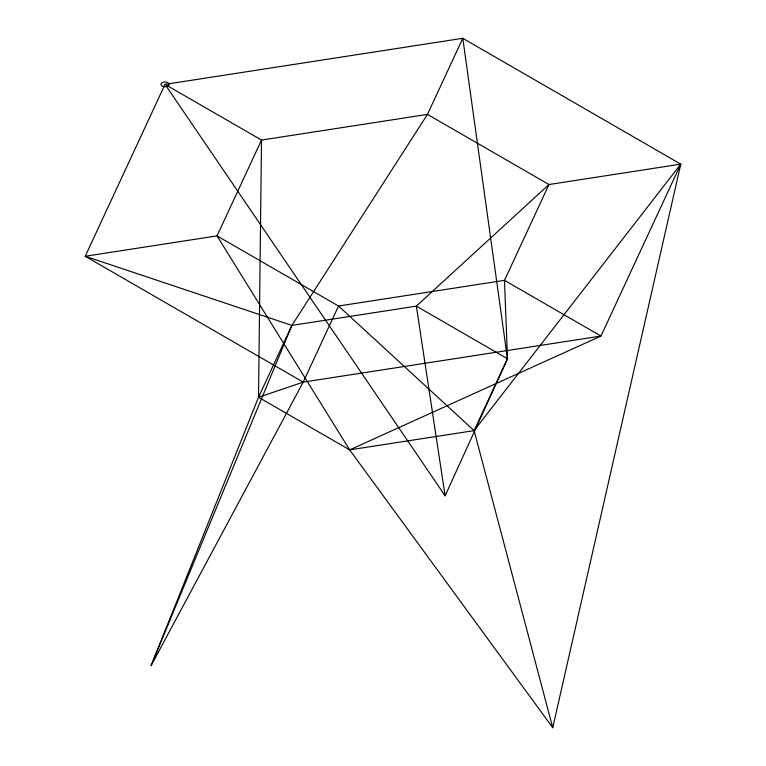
<?xml version="1.0" encoding="UTF-8"?>
<svg xmlns="http://www.w3.org/2000/svg" width="766" height="766" viewBox="0 0 766 766"><rect width="100%" height="100%" fill="white"/><g stroke="black" fill="none" stroke-linecap="round" stroke-linejoin="round"><path stroke-width="1.15" d="M166.375 86.338L445.123 495.841L507.475 358.756L462.788 38.3L427.466 114.393L291.884 325.397L258.525 397.267L349.65 449.872L600.975 336.054L504.488 280.356L338.534 306.027L303.212 382.119L151.141 665.577L258.525 397.267L261.512 140.063L165.025 84.365L85.237 256.275L303.212 382.119L600.975 336.054L680.763 164.144L462.788 38.3L165.025 84.365M552.736 727.7L680.763 164.144L548.963 184.539L416.35 306.141L291.884 325.397L85.237 256.275L217.037 235.88L338.534 306.027L474.116 430.616L552.736 727.7L349.65 449.872L217.037 235.88L261.512 140.063L427.466 114.393L548.963 184.539L504.488 280.356L507.475 358.756L474.116 430.616L349.65 449.872M151.141 665.577L291.884 325.397M474.116 430.616L680.763 164.144M258.525 397.267L303.212 382.119M507.475 358.756L416.35 306.141L445.123 495.841M162.966 86.414A4.108 2.375 0 0 0 169.133 84.365A4.108 2.375 0 0 0 162.966 82.307A4.108 2.375 0 0 0 162.966 86.414"/></g></svg>
